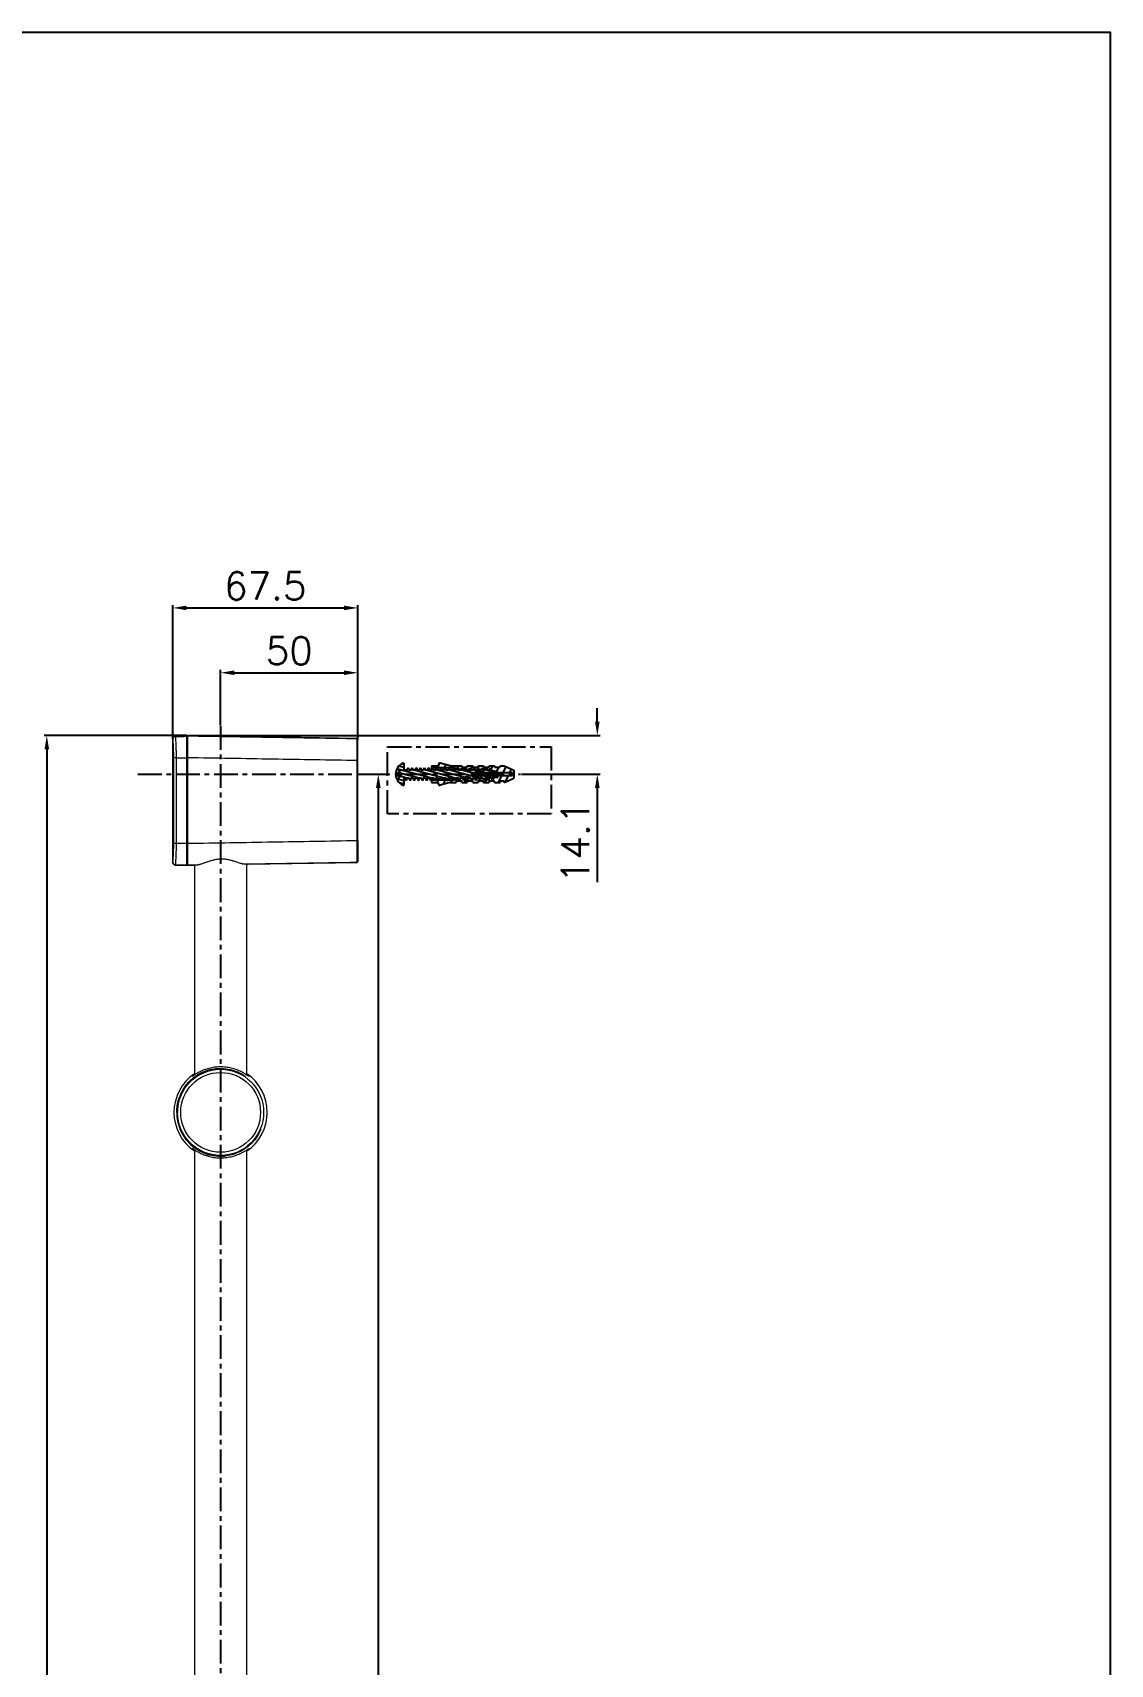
# Model space of a CAD drawing. Extents: x 40 to 880, y -239 to 949.
# Drawn here: x 487 to 880, y 355 to 949 of the extents above; entities that cross this region are included whole.
import ezdxf

# ---------------------------------------------------------------- set-up
doc = ezdxf.new("R2010")
doc.units = 0
doc.header["$LTSCALE"] = 23.1
doc.header["$MEASUREMENT"] = 0
doc.linetypes.add('CENTER', pattern=[0.6, 0.375, -0.075, 0.075, -0.075])
doc.layers.get('0').update_dxf_attribs({"linetype": 'CONTINUOUS'})
doc.layers.get('Defpoints').update_dxf_attribs({"linetype": 'CONTINUOUS'})
doc.styles.get("Standard").update_dxf_attribs({"font": 'txt.shx', "bigfont": 'whgtxt.shx'})
doc.dimstyles.get("Standard").update_dxf_attribs({"dimtxt": 2.5, "dimasz": 0.18, "dimexe": 0.18, "dimexo": 0.0625, "dimgap": 0.09, "dimtad": 0, "dimtih": 1, "dimtoh": 1, "dimdec": 4, "dimzin": 0, "dimdsep": 46, "dimtxsty": 'Standard', "dimcen": 0.09, "dimadec": 0, "dimazin": 0, "dimtp": 0.001, "dimtm": 0.001, "dimtfac": 1, "dimtdec": 4, "dimtofl": 0, "dimtmove": 0, "dimatfit": 0, "dimfxl": 0, "dimtolj": 1, "dimtzin": 0, "dimarcsym": 0})

# ---------------------------------------------------------------- blocks, each defined once
blk = doc.blocks.new('*D75')
at = {"color": 2, "lineweight": -2, "transparency": 16777216}
for p, q in [((606.09, 678.9), (614.23, 678.9)), ((613.23, 673.9), (613.23, 3.9)), ((606.09, -1.1), (614.23, -1.1))]:
    blk.add_line(p, q, dxfattribs=at)
at = {"color": 2, "transparency": 16777216}
for points in [[(612.4, 673.9), (614.06, 673.9), (613.23, 678.9)], [(612.4, 3.9), (614.06, 3.9), (613.23, -1.1)]]:
    blk.add_solid(points, dxfattribs=at)
at = {"layer": 'Defpoints', "color": 0, "transparency": 16777216}
for p in [(605.79, 678.9), (605.79, -1.1), (613.23, -1.1)]:
    blk.add_point(p, dxfattribs=at)
at = {"color": 2, "transparency": 16777216, "insert": (605.23, 330.07), "char_height": 10, "attachment_point": 5, "rotation": 90}
blk.add_mtext('\\A1;680', dxfattribs=at)
blk = doc.blocks.new('*D76')
at = {"color": 2, "lineweight": -2, "transparency": 16777216}
for p, q in [((543.49, 692.98), (491.47, 692.98)), ((492.47, 687.98), (492.47, -10.17)), ((543.49, -15.17), (491.47, -15.17))]:
    blk.add_line(p, q, dxfattribs=at)
at = {"color": 2, "transparency": 16777216}
for points in [[(491.64, 687.98), (493.31, 687.98), (492.47, 692.98)], [(491.64, -10.17), (493.31, -10.17), (492.47, -15.17)]]:
    blk.add_solid(points, dxfattribs=at)
at = {"layer": 'Defpoints', "color": 0, "transparency": 16777216}
for p in [(543.79, 692.98), (492.47, -15.17), (543.79, -15.17)]:
    blk.add_point(p, dxfattribs=at)
at = {"color": 2, "transparency": 16777216, "insert": (484.47, 338.9), "char_height": 10, "attachment_point": 5, "rotation": 90}
blk.add_mtext('\\A1;708', dxfattribs=at)
blk = doc.blocks.new('*D77')
at = {"color": 2, "lineweight": -2, "transparency": 16777216}
for p, q in [((555.79, 696.74), (555.79, 716.82)), ((560.79, 715.82), (600.79, 715.82)), ((605.79, 691.72), (605.79, 716.82))]:
    blk.add_line(p, q, dxfattribs=at)
at = {"color": 2, "transparency": 16777216}
for points in [[(560.79, 716.65), (560.79, 714.98), (555.79, 715.82)], [(600.79, 716.65), (600.79, 714.98), (605.79, 715.82)]]:
    blk.add_solid(points, dxfattribs=at)
at = {"layer": 'Defpoints', "color": 0, "transparency": 16777216}
for p in [(605.79, 715.82), (555.79, 696.44), (605.79, 691.42)]:
    blk.add_point(p, dxfattribs=at)
at = {"color": 2, "transparency": 16777216, "insert": (580.79, 723.82), "char_height": 10, "attachment_point": 5}
blk.add_mtext('\\A1;50', dxfattribs=at)
blk = doc.blocks.new('*D78')
at = {"color": 2, "lineweight": -2, "transparency": 16777216}
for p, q in [((538.34, 692.06), (538.34, 740.42)), ((543.34, 739.42), (600.79, 739.42)), ((605.79, 691.72), (605.79, 740.42))]:
    blk.add_line(p, q, dxfattribs=at)
at = {"color": 2, "transparency": 16777216}
for points in [[(543.34, 740.25), (543.34, 738.59), (538.34, 739.42)], [(600.79, 740.25), (600.79, 738.59), (605.79, 739.42)]]:
    blk.add_solid(points, dxfattribs=at)
at = {"layer": 'Defpoints', "color": 0, "transparency": 16777216}
for p in [(605.79, 739.42), (538.34, 691.76), (605.79, 691.42)]:
    blk.add_point(p, dxfattribs=at)
at = {"color": 2, "transparency": 16777216, "insert": (572.06, 747.42), "char_height": 10, "attachment_point": 5}
blk.add_mtext('\\A1;67.5', dxfattribs=at)
blk = doc.blocks.new('*D79')
at = {"color": 2, "lineweight": -2, "transparency": 16777216}
for p, q in [((693.01, 697.98), (693.01, 702.98)), ((544.09, 692.98), (694.01, 692.98)), ((665.34, 678.9), (694.01, 678.9)), ((693.01, 673.9), (693.01, 639.57))]:
    blk.add_line(p, q, dxfattribs=at)
at = {"color": 2, "transparency": 16777216}
for points in [[(692.18, 697.98), (693.85, 697.98), (693.01, 692.98)], [(692.18, 673.9), (693.85, 673.9), (693.01, 678.9)]]:
    blk.add_solid(points, dxfattribs=at)
at = {"layer": 'Defpoints', "color": 0, "transparency": 16777216}
for p in [(543.79, 692.98), (665.04, 678.9), (693.01, 678.9)]:
    blk.add_point(p, dxfattribs=at)
at = {"color": 2, "transparency": 16777216, "insert": (685.01, 654.24), "char_height": 10, "attachment_point": 5, "rotation": 90}
blk.add_mtext('\\A1;14.1', dxfattribs=at)

msp = doc.modelspace()

# ---------------------------------------------------------------- linework, layer by layer
at = {"color": 1, "linetype": 'CENTER'}
for p, q in [((555.79, 696.439), (555.79, -33.917)), ((525.665, 678.903), (665.045, 678.903))]:
    msp.add_line(p, q, dxfattribs=at)
at = {"color": 7, "linetype": 'Continuous', "lineweight": 15}
for p, q in [((538.291, 691.903), (538.291, 646.777)), ((543.085, 692.902), (539.27, 692.901)), ((543.485, 692.909), (543.085, 692.902)), ((543.085, 692.902), (543.085, 692.902)), ((543.79, 692.688), (543.79, 692.98)), ((605.496, 691.903), (543.79, 692.98)), ((543.79, 684.853), (543.79, 692.688)), ((543.79, 653.721), (543.79, 684.853)), ((605.79, 654.765), (605.79, 683.854)), ((543.79, 645.856), (543.79, 653.721)), ((539.272, 645.778), (543.485, 645.705)), ((543.79, 646.005), (543.79, 646.16)), ((543.79, 645.856), (543.79, 645.716)), ((543.79, 645.706), (545.722, 645.74)), ((546.24, 645.641), (546.24, 569.398)), ((565.34, 569.397), (565.34, 646.134)), ((565.866, 646.092), (605.496, 646.783)), ((605.79, 647.182), (605.79, 647.083)), ((546.24, 541.724), (546.24, 161.046)), ((565.34, 161.046), (565.34, 541.724))]:
    msp.add_line(p, q, dxfattribs=at)
at = {"color": 2, "linetype": 'Continuous', "lineweight": 15}
for p, q in [((543.485, 692.683), (543.485, 692.909)), ((605.496, 691.715), (605.496, 691.903)), ((543.485, 653.726), (543.485, 684.848)), ((605.496, 654.76), (605.496, 683.859)), ((543.485, 645.705), (543.485, 645.861)), ((605.496, 646.783), (605.496, 646.883))]:
    msp.add_line(p, q, dxfattribs=at)
at = {"color": 7, "linetype": 'Continuous'}
for p, q in [((619.609, 679.403), (621.504, 679.403)), ((619.609, 678.403), (621.504, 678.403)), ((620.813, 680.1), (620.059, 680.853)), ((620.059, 676.953), (620.813, 677.707)), ((621.504, 678.903), (620.813, 680.1)), ((620.813, 678.403), (620.813, 679.403)), ((620.813, 677.707), (621.504, 678.903)), ((621.215, 679.403), (621.215, 678.403)), ((621.504, 679.403), (621.504, 678.403)), ((622.109, 682.903), (622.609, 682.903)), ((623.702, 680.403), (622.609, 680.403)), ((624.452, 677.403), (622.609, 677.403)), ((623.359, 676.604), (622.952, 677.403)), ((623.599, 677.403), (623.359, 676.604)), ((623.702, 680.403), (624.109, 681.202)), ((624.061, 681.156), (624.109, 681.202)), ((624.109, 681.202), (624.349, 680.403)), ((625.202, 680.403), (624.349, 680.403)), ((624.859, 676.604), (624.452, 677.403)), ((625.099, 677.403), (624.859, 676.604)), ((625.952, 677.403), (625.099, 677.403)), ((625.202, 680.403), (625.609, 681.202)), ((625.561, 681.156), (625.609, 681.202)), ((625.609, 681.202), (625.849, 680.403)), ((626.702, 680.403), (625.849, 680.403)), ((626.359, 676.604), (625.952, 677.403)), ((626.599, 677.403), (626.359, 676.604)), ((627.452, 677.403), (626.599, 677.403)), ((626.702, 680.403), (627.109, 681.202)), ((627.061, 681.156), (627.109, 681.202)), ((627.109, 681.202), (627.349, 680.403)), ((628.202, 680.403), (627.349, 680.403)), ((627.859, 676.604), (627.452, 677.403)), ((628.099, 677.403), (627.859, 676.604)), ((628.952, 677.403), (628.099, 677.403)), ((628.202, 680.403), (628.609, 681.202)), ((628.561, 681.156), (628.609, 681.202)), ((628.609, 681.202), (628.849, 680.403)), ((629.702, 680.403), (628.849, 680.403)), ((629.359, 676.604), (628.952, 677.403)), ((629.599, 677.403), (629.359, 676.604)), ((630.452, 677.403), (629.599, 677.403)), ((629.702, 680.403), (630.109, 681.202)), ((630.061, 681.156), (630.109, 681.202)), ((630.109, 681.202), (630.349, 680.403)), ((631.202, 680.403), (630.349, 680.403)), ((630.859, 676.604), (630.452, 677.403)), ((631.099, 677.403), (630.859, 676.604)), ((631.952, 677.403), (631.099, 677.403)), ((631.202, 680.403), (631.609, 681.202)), ((631.561, 681.156), (631.609, 681.202)), ((631.609, 681.202), (631.849, 680.403)), ((632.702, 680.403), (631.849, 680.403)), ((632.359, 676.604), (631.952, 677.403)), ((632.599, 677.403), (632.359, 676.604)), ((633.452, 677.403), (632.599, 677.403)), ((632.609, 681.903), (632.609, 680.403)), ((632.609, 681.903), (635.109, 681.903)), ((640.609, 681.153), (632.609, 681.153)), ((632.609, 677.258), (632.609, 675.903)), ((632.702, 680.403), (633.109, 681.202)), ((633.109, 681.202), (633.349, 680.403)), ((634.202, 680.403), (633.349, 680.403)), ((633.859, 676.604), (633.452, 677.403)), ((634.099, 677.403), (633.859, 676.604)), ((634.952, 677.403), (634.099, 677.403)), ((634.202, 680.403), (634.609, 681.202)), ((634.609, 681.202), (634.849, 680.403)), ((635.702, 680.403), (634.849, 680.403)), ((635.359, 676.604), (634.952, 677.403)), ((635.109, 682.403), (635.109, 681.903)), ((635.599, 677.403), (635.359, 676.604)), ((636.452, 677.403), (635.599, 677.403)), ((635.702, 680.403), (636.109, 681.202)), ((639.407, 681.903), (635.739, 682.886)), ((636.109, 681.202), (636.349, 680.403)), ((637.202, 680.403), (636.349, 680.403)), ((636.859, 676.604), (636.452, 677.403)), ((637.099, 677.403), (636.859, 676.604)), ((637.952, 677.403), (637.099, 677.403)), ((637.202, 680.403), (637.609, 681.202)), ((637.609, 681.202), (637.849, 680.403)), ((638.702, 680.403), (637.849, 680.403)), ((638.359, 676.604), (637.952, 677.403)), ((638.599, 677.403), (638.359, 676.604)), ((639.452, 677.403), (638.599, 677.403)), ((638.702, 680.403), (639.109, 681.202)), ((639.109, 681.202), (639.349, 680.403)), ((640.202, 680.403), (639.349, 680.403)), ((639.407, 681.903), (643.609, 681.903)), ((639.859, 676.604), (639.452, 677.403)), ((640.099, 677.403), (639.859, 676.604)), ((640.952, 677.403), (640.099, 677.403)), ((640.202, 680.403), (640.609, 681.202)), ((640.609, 681.202), (640.849, 680.403)), ((647.22, 679.403), (640.609, 681.153)), ((647.22, 678.403), (640.609, 676.653)), ((640.609, 677.403), (640.609, 676.653)), ((641.702, 680.403), (640.849, 680.403)), ((641.359, 676.604), (640.952, 677.403)), ((641.599, 677.403), (641.359, 676.604)), ((642.452, 677.403), (641.599, 677.403)), ((641.702, 680.403), (642.109, 681.202)), ((642.109, 681.202), (642.349, 680.403)), ((643.202, 680.403), (642.349, 680.403)), ((642.859, 676.604), (642.452, 677.403)), ((643.099, 677.403), (642.859, 676.604)), ((643.952, 677.403), (643.099, 677.403)), ((643.202, 680.403), (643.609, 681.202)), ((643.609, 681.903), (643.609, 681.403)), ((643.609, 681.403), (645.609, 681.403)), ((643.609, 681.202), (643.849, 680.403)), ((644.702, 680.403), (643.849, 680.403)), ((644.359, 676.604), (643.952, 677.403)), ((644.599, 677.403), (644.359, 676.604)), ((645.452, 677.403), (644.599, 677.403)), ((644.702, 680.403), (645.109, 681.202)), ((645.109, 681.202), (645.349, 680.403)), ((646.202, 680.403), (645.349, 680.403)), ((645.859, 676.604), (645.452, 677.403)), ((645.609, 681.403), (645.609, 681.903)), ((645.609, 681.903), (647.609, 681.903)), ((646.099, 677.403), (645.859, 676.604)), ((646.952, 677.403), (646.099, 677.403)), ((646.202, 680.403), (646.609, 681.202)), ((646.609, 681.202), (646.849, 680.403)), ((647.702, 680.403), (646.849, 680.403)), ((647.359, 676.604), (646.952, 677.403)), ((662.109, 679.403), (647.22, 679.403)), ((647.22, 678.403), (662.109, 678.403)), ((647.599, 677.403), (647.359, 676.604)), ((648.452, 677.403), (647.599, 677.403)), ((647.609, 681.903), (647.609, 681.403)), ((647.609, 681.403), (649.609, 681.403)), ((647.702, 680.403), (648.109, 681.202)), ((648.109, 681.202), (648.349, 680.403)), ((649.202, 680.403), (648.349, 680.403)), ((648.859, 676.604), (648.452, 677.403)), ((649.099, 677.403), (648.859, 676.604)), ((649.952, 677.403), (649.099, 677.403)), ((649.202, 680.403), (649.609, 681.202)), ((649.609, 681.403), (649.609, 681.903)), ((649.609, 681.903), (651.609, 681.903)), ((649.609, 681.202), (649.849, 680.403)), ((650.702, 680.403), (649.849, 680.403)), ((650.359, 676.604), (649.952, 677.403)), ((650.599, 677.403), (650.359, 676.604)), ((651.452, 677.403), (650.599, 677.403)), ((650.702, 680.403), (651.109, 681.202)), ((651.109, 681.202), (651.349, 680.403)), ((652.202, 680.403), (651.349, 680.403)), ((651.859, 676.604), (651.452, 677.403)), ((651.609, 681.903), (651.609, 681.403)), ((651.609, 681.403), (653.609, 681.403)), ((652.099, 677.403), (651.859, 676.604)), ((652.609, 677.403), (652.099, 677.403)), ((652.202, 680.403), (652.609, 681.202)), ((652.609, 681.202), (652.849, 680.403)), ((652.849, 680.403), (652.609, 680.403)), ((652.952, 677.403), (653.599, 677.403)), ((653.359, 676.604), (652.952, 677.403)), ((653.599, 677.403), (653.359, 676.604)), ((653.609, 681.403), (653.609, 681.903)), ((653.609, 681.903), (655.609, 681.903)), ((653.697, 680.356), (653.702, 680.356)), ((653.702, 680.356), (654.109, 681.155)), ((654.349, 680.356), (653.702, 680.356)), ((654.109, 681.155), (654.349, 680.356)), ((654.859, 676.798), (654.455, 677.593)), ((654.478, 677.597), (655.099, 677.597)), ((655.099, 677.597), (654.859, 676.798)), ((655.849, 679.955), (655.428, 679.955)), ((655.609, 681.903), (655.609, 681.403)), ((655.609, 681.403), (657.609, 681.403)), ((656.359, 677.429), (656.031, 678.072)), ((656.599, 678.228), (656.359, 677.429)), ((656.391, 678.228), (656.599, 678.228)), ((656.855, 679.35), (656.883, 679.403)), ((657.243, 679.403), (657.342, 679.073)), ((657.609, 681.403), (657.609, 681.903)), ((657.609, 681.903), (659.109, 681.903)), ((659.109, 681.903), (662.609, 680.403)), ((659.109, 675.903), (662.609, 677.403)), ((662.109, 678.403), (662.109, 679.403)), ((662.609, 680.403), (662.609, 677.403)), ((622.109, 674.903), (622.609, 674.903)), ((640.609, 676.653), (632.609, 676.653)), ((632.609, 675.903), (635.109, 675.903)), ((635.109, 675.403), (635.109, 675.903)), ((639.407, 675.903), (635.739, 674.92)), ((639.407, 675.903), (641.609, 675.903)), ((641.609, 676.403), (641.609, 675.903)), ((643.609, 676.403), (641.609, 676.403)), ((643.609, 675.903), (643.609, 676.403)), ((643.609, 675.903), (645.609, 675.903)), ((645.609, 676.403), (645.609, 675.903)), ((647.609, 676.403), (645.609, 676.403)), ((647.609, 675.903), (647.609, 676.403)), ((647.609, 675.903), (649.609, 675.903)), ((649.609, 676.403), (649.609, 675.903)), ((651.609, 676.403), (649.609, 676.403)), ((651.609, 675.903), (651.609, 676.403)), ((651.609, 675.903), (653.609, 675.903)), ((653.609, 676.403), (653.609, 675.903)), ((655.609, 676.403), (653.609, 676.403)), ((655.609, 675.903), (655.609, 676.403)), ((655.609, 675.903), (657.609, 675.903)), ((657.609, 676.403), (657.609, 675.903)), ((659.109, 676.403), (657.609, 676.403)), ((659.109, 675.903), (659.109, 676.403))]:
    msp.add_line(p, q, dxfattribs=at)
at = {"color": 2, "linetype": 'Continuous'}
for p, q in [((632.598, 677.399), (620.189, 680.724)), ((622.609, 681.267), (620.67, 681.787)), ((623.683, 677.403), (621.046, 678.11)), ((628.132, 677.403), (621.504, 679.179)), ((622.609, 682.459), (621.73, 682.695)), ((624.219, 680.836), (623.958, 680.906)), ((624.994, 677.052), (624.574, 677.165)), ((637.094, 677.386), (625.278, 680.552)), ((628.724, 680.821), (628.428, 680.9)), ((641.59, 677.373), (629.772, 680.54)), ((633.228, 680.806), (632.946, 680.881)), ((646.086, 677.36), (634.266, 680.528)), ((635.046, 681.903), (634.697, 681.153)), ((635.506, 682.89), (635.109, 682.038)), ((637.725, 682.354), (637.166, 681.153)), ((637.733, 680.791), (637.44, 680.869)), ((650.583, 677.348), (638.76, 680.516)), ((639.984, 681.903), (639.635, 681.153)), ((642.237, 680.776), (641.934, 680.857)), ((642.454, 681.903), (641.94, 680.801)), ((642.737, 677.216), (642.358, 676.403)), ((654.241, 677.56), (643.253, 680.504)), ((644.69, 681.403), (644.137, 680.219)), ((645.554, 677.962), (644.594, 675.903)), ((645.11, 681.198), (645.108, 681.199)), ((647.392, 681.903), (646.335, 679.637)), ((646.742, 680.761), (646.427, 680.845)), ((648.229, 678.403), (647.296, 676.403)), ((656.569, 678.128), (647.747, 680.492)), ((649.861, 681.903), (648.695, 679.403)), ((649.615, 681.183), (649.601, 681.187)), ((650.698, 678.403), (649.765, 676.403)), ((651.246, 680.746), (650.921, 680.833)), ((652.097, 681.403), (651.164, 679.403)), ((653.167, 678.403), (652.001, 675.903)), ((657.329, 679.116), (652.241, 680.48)), ((654.799, 681.903), (653.633, 679.403)), ((655.025, 677.35), (654.508, 677.488)), ((655.636, 678.403), (654.704, 676.403)), ((657.035, 681.403), (656.102, 679.403)), ((658.105, 678.403), (656.939, 675.903)), ((659.633, 681.679), (658.572, 679.403)), ((660.574, 678.403), (659.483, 676.063)), ((661.691, 680.797), (661.041, 679.403)), ((662.609, 677.472), (662.569, 677.386)), ((622.609, 676.499), (620.24, 677.134)), ((622.609, 675.307), (620.906, 675.763)), ((626.382, 676.68), (626.311, 676.699)), ((629.49, 677.039), (629.082, 677.149)), ((630.878, 676.667), (630.819, 676.683)), ((633.986, 677.027), (633.59, 677.133)), ((635.067, 676.653), (634.718, 675.903)), ((635.374, 676.655), (635.327, 676.667)), ((637.536, 676.653), (636.87, 675.223)), ((638.482, 677.014), (638.098, 677.117)), ((640.005, 676.653), (639.656, 675.903)), ((639.871, 676.642), (639.835, 676.651)), ((642.979, 677.001), (642.606, 677.101)), ((644.367, 676.629), (644.343, 676.636)), ((647.475, 676.989), (647.114, 677.085)), ((648.863, 676.617), (648.851, 676.62)), ((649.609, 676.068), (649.532, 675.903)), ((651.971, 676.976), (651.622, 677.069))]:
    msp.add_line(p, q, dxfattribs=at)
for p, q in [((622.609, 680.403), (622.609, 682.903)), ((622.609, 674.903), (622.609, 677.403))]:
    msp.add_line(p, q)
msp.add_lwpolyline([(39.917, -239.163), (879.917, -239.163), (879.917, 948.837), (39.917, 948.837)], close=True)
at = {"color": 1, "linetype": 'CENTER'}
msp.add_lwpolyline([(616.604, 688.892), (676.162, 688.892), (676.162, 664.406), (616.604, 664.406)], close=True, dxfattribs=at)
at = {"color": 2, "linetype": 'Continuous', "lineweight": 15, "flags": 128}
for points in [[(557.519, 540.121), (560.51, 540.763), (563.484, 542.05), (565.925, 543.726), (567.915, 545.699), (569.464, 547.862), (570.231, 549.277), (570.448, 549.695), (570.31, 549.294), (569.631, 547.873), (568.323, 545.881), (567.202, 544.588), (565.827, 543.324), (563.279, 541.636), (560.385, 540.452), (557.303, 539.865)], [(556.865, 539.831), (557.051, 539.844), (557.303, 539.865)], [(557.519, 540.121), (557.351, 540.102), (557.114, 540.08)]]:
    msp.add_lwpolyline(points, dxfattribs=at)
at = {"color": 2, "linetype": 'Continuous', "lineweight": 15}
msp.add_circle((555.79, 555.781), 15.677, dxfattribs=at)
at = {"color": 7, "linetype": 'Continuous', "lineweight": 15}
msp.add_circle((555.79, 555.781), 14.527, dxfattribs=at)
for centre, radius, start, end in [((539.291, 691.902), 1, 91.011894, 180.504192), ((543.49, 692.609), 0.3, 0, 90.940061), ((543.49, 692.609), 0.3, 0.03223, 91.030615), ((605.49, 691.603), 0.3, 0, 89), ((539.291, 646.778), 1, 179.518616, 268.995126), ((543.49, 646.005), 0.3, 269, 0), ((605.49, 647.083), 0.3, 271, 0), ((555.79, 555.781), 16.994, 124.192607, 235.807393), ((555.79, 555.781), 16.994, 124.1927, 235.8073), ((555.79, 555.781), 16.994, 0, 55.807393), ((555.79, 555.781), 16.994, 0, 55.8073), ((555.79, 555.781), 16.994, 304.192607, 0), ((555.79, 555.781), 16.994, 304.1927, 0)]:
    msp.add_arc(centre, radius, start, end, dxfattribs=at)
at = {"color": 2, "linetype": 'Continuous', "lineweight": 15}
for centre, radius, start, end in [((539.388, 691.618), 1.001, 91.091812, 179.667985), ((543.491, 692.384), 0.299, 0.143471, 91.135941), ((605.491, 691.415), 0.3, 0.089484, 89.093982), ((539.496, 666.415), 18.373, 89.379496, 92.436611), ((543.548, 677.584), 7.264, 88.17775, 90.495981), ((605.568, 678.851), 5.008, 87.460245, 90.83314), ((539.497, 672.722), 18.934, 267.635545, 270.602126), ((543.548, 661.21), 7.485, 269.518609, 271.767944), ((605.568, 659.948), 5.188, 269.195721, 272.451891), ((539.379, 646.929), 1.001, 180.143305, 268.914731), ((543.491, 646.16), 0.3, 268.956724, 359.954071), ((605.49, 647.183), 0.3, 270.970629, 359.971806)]:
    msp.add_arc(centre, radius, start, end, dxfattribs=at)
msp.add_arc((624.059, 678.903), 4.45, 115.989234, 244.010766)
at = {"color": 7, "linetype": 'Continuous'}
for centre, radius, start, end in [((635.609, 682.403), 0.5, 75, 180), ((652.609, 671.32), 9.083, 73.207883, 90), ((652.609, 686.486), 9.083, 270, 281.722481), ((652.609, 686.486), 9.083, 281.872354, 292.132304), ((652.609, 671.32), 9.083, 62.130344, 71.919488), ((652.609, 686.486), 9.083, 294.602551, 303.398488), ((652.609, 671.32), 9.083, 56.601512, 58.597069), ((635.609, 675.403), 0.5, 180, 285)]:
    msp.add_arc(centre, radius, start, end, dxfattribs=at)
at = {"color": 2, "linetype": 'Continuous', "lineweight": 15}
for points, knots in [([(538.387, 691.624), (538.379, 691.646), (538.364, 691.691), (538.345, 691.747), (538.328, 691.795), (538.315, 691.834), (538.304, 691.864), (538.297, 691.886), (538.292, 691.899), (538.291, 691.901), (538.291, 691.902)], [0, 0, 0, 0, 0.1253477, 0.2505599, 0.3756547, 0.5006501, 0.6255641, 0.750415, 0.8752209, 1, 1, 1, 1]), ([(538.715, 684.772), (538.715, 684.857), (538.715, 685.027), (538.714, 685.281), (538.712, 685.535), (538.709, 685.787), (538.704, 686.164), (538.696, 686.66), (538.681, 687.263), (538.664, 687.843), (538.636, 688.583), (538.596, 689.429), (538.55, 690.144), (538.514, 690.622), (538.486, 690.932), (538.459, 691.19), (538.436, 691.371), (538.417, 691.493), (538.401, 691.575), (538.392, 691.607), (538.387, 691.624)], [0, 0, 0, 0, 0.0249625, 0.0498703, 0.0747572, 0.0996567, 0.1246027, 0.1869981, 0.2494503, 0.3116616, 0.3739383, 0.4990105, 0.6234958, 0.686223, 0.7490135, 0.8114004, 0.8738215, 0.9158963, 0.9579041, 1, 1, 1, 1]), ([(539.695, 684.787), (539.694, 685.278), (539.69, 685.76), (539.68, 686.471), (539.676, 686.706), (539.667, 687.172), (539.662, 687.404), (539.646, 688.084), (539.632, 688.515), (539.611, 689.129), (539.603, 689.328), (539.587, 689.715), (539.578, 689.903), (539.553, 690.439), (539.535, 690.763), (539.499, 691.344), (539.481, 691.603), (539.446, 692.035), (539.429, 692.21), (539.397, 692.478), (539.382, 692.571), (539.369, 692.619)], [0, 0, 0, 0, 0.125, 0.125, 0.1875, 0.1875, 0.25, 0.25, 0.375, 0.375, 0.4375, 0.4375, 0.5, 0.5, 0.625, 0.625, 0.75, 0.75, 0.875, 0.875, 1, 1, 1, 1]), ([(543.485, 684.848), (543.485, 684.945), (543.485, 685.138), (543.485, 685.428), (543.484, 685.718), (543.484, 686.005), (543.484, 686.29), (543.484, 686.573), (543.484, 686.852), (543.483, 687.127), (543.483, 687.398), (543.483, 687.663), (543.483, 687.923), (543.483, 688.177), (543.483, 688.425), (543.483, 688.665), (543.483, 688.899), (543.483, 689.125), (543.483, 689.344), (543.483, 689.555), (543.483, 689.758), (543.483, 689.952), (543.483, 690.198), (543.483, 690.49), (543.483, 690.822), (543.483, 691.138), (543.483, 691.435), (543.483, 691.708), (543.483, 691.955), (543.484, 692.171), (543.484, 692.355), (543.484, 692.503), (543.485, 692.617), (543.485, 692.661), (543.485, 692.683)], [0, 0, 0, 0, 0.0249434, 0.0499082, 0.0748722, 0.0998132, 0.1247089, 0.149537, 0.1742754, 0.1989025, 0.2233968, 0.2477372, 0.2719035, 0.2958758, 0.3196351, 0.3431631, 0.3664423, 0.3894561, 0.412189, 0.434626, 0.4567536, 0.4785591, 0.5000306, 0.5413069, 0.5837605, 0.6273002, 0.6718221, 0.7172097, 0.7633354, 0.8100618, 0.8572437, 0.9047302, 0.9523672, 1, 1, 1, 1]), ([(605.496, 683.859), (605.496, 683.957), (605.496, 684.153), (605.496, 684.447), (605.496, 684.74), (605.496, 685.032), (605.497, 685.321), (605.497, 685.608), (605.497, 685.891), (605.497, 686.169), (605.497, 686.443), (605.497, 686.712), (605.498, 686.975), (605.498, 687.232), (605.498, 687.482), (605.498, 687.726), (605.498, 687.962), (605.498, 688.19), (605.498, 688.41), (605.497, 688.623), (605.497, 688.827), (605.497, 689.023), (605.497, 689.269), (605.497, 689.562), (605.498, 689.894), (605.498, 690.21), (605.498, 690.506), (605.498, 690.777), (605.497, 691.021), (605.497, 691.233), (605.497, 691.411), (605.496, 691.553), (605.496, 691.659), (605.496, 691.696), (605.496, 691.715)], [0, 0, 0, 0, 0.0249435, 0.0499126, 0.0748844, 0.0998362, 0.1247448, 0.1495873, 0.174341, 0.1989834, 0.2234923, 0.2478461, 0.2720238, 0.2960049, 0.3197698, 0.3432995, 0.366576, 0.3895823, 0.4123022, 0.4347207, 0.4568235, 0.4785977, 0.5000312, 0.5412415, 0.5836525, 0.6271708, 0.6716892, 0.7170879, 0.763235, 0.8099888, 0.8571994, 0.9047108, 0.9523642, 1, 1, 1, 1]), ([(538.716, 653.804), (538.717, 654.836), (538.719, 656.901), (538.721, 659.998), (538.723, 663.094), (538.724, 666.191), (538.724, 669.288), (538.724, 672.385), (538.723, 675.481), (538.721, 678.578), (538.719, 681.675), (538.716, 683.739), (538.715, 684.772)], [0, 0, 0, 0, 0.1000056, 0.2000073, 0.3000063, 0.4000034, 0.4999995, 0.5999957, 0.6999929, 0.7999921, 0.8999941, 1, 1, 1, 1]), ([(605.496, 683.859), (595.26, 684.025), (574.692, 684.358), (554.123, 684.687), (543.79, 684.853)], [0, 0, 0, 0, 0.4976288, 1, 1, 1, 1]), ([(538.378, 646.927), (538.38, 646.932), (538.386, 646.944), (538.395, 646.973), (538.404, 647.012), (538.414, 647.06), (538.428, 647.147), (538.449, 647.297), (538.477, 647.542), (538.505, 647.842), (538.543, 648.313), (538.59, 649.028), (538.632, 649.888), (538.661, 650.642), (538.68, 651.237), (538.695, 651.854), (538.705, 652.42), (538.711, 652.925), (538.715, 653.363), (538.716, 653.657), (538.716, 653.804)], [0, 0, 0, 0, 0.025091, 0.0501282, 0.0751465, 0.1001804, 0.1252646, 0.1879929, 0.2507082, 0.3131219, 0.3755095, 0.500728, 0.6250374, 0.6876421, 0.7501398, 0.8122959, 0.874451, 0.9163011, 0.9580942, 1, 1, 1, 1]), ([(539.36, 645.928), (539.372, 645.956), (539.387, 646.03), (539.41, 646.209), (539.419, 646.28), (539.436, 646.444), (539.445, 646.538), (539.471, 646.852), (539.49, 647.1), (539.518, 647.532), (539.527, 647.685), (539.545, 648.013), (539.555, 648.186), (539.581, 648.726), (539.598, 649.115), (539.629, 649.951), (539.643, 650.4), (539.667, 651.321), (539.676, 651.797), (539.69, 652.78), (539.694, 653.286), (539.696, 653.789)], [0, 0, 0, 0, 0.125, 0.125, 0.1875, 0.1875, 0.25, 0.25, 0.375, 0.375, 0.4375, 0.4375, 0.5, 0.5, 0.625, 0.625, 0.75, 0.75, 0.875, 0.875, 1, 1, 1, 1]), ([(543.485, 645.861), (543.485, 645.867), (543.485, 645.88), (543.485, 645.911), (543.484, 645.953), (543.484, 646.004), (543.484, 646.066), (543.484, 646.137), (543.484, 646.218), (543.483, 646.308), (543.483, 646.407), (543.483, 646.515), (543.483, 646.63), (543.483, 646.754), (543.483, 646.884), (543.483, 647.022), (543.483, 647.165), (543.483, 647.315), (543.483, 647.469), (543.483, 647.629), (543.483, 647.793), (543.483, 647.96), (543.483, 648.13), (543.483, 648.353), (543.483, 648.639), (543.483, 648.999), (543.483, 649.385), (543.483, 649.796), (543.483, 650.231), (543.483, 650.688), (543.483, 651.164), (543.483, 651.656), (543.484, 652.162), (543.484, 652.678), (543.485, 653.2), (543.485, 653.551), (543.485, 653.726)], [0, 0, 0, 0, 0.0238709, 0.0477656, 0.0716635, 0.0955434, 0.1193844, 0.1431655, 0.1668658, 0.1904646, 0.2139416, 0.2372769, 0.260451, 0.2834451, 0.3062408, 0.3288207, 0.351168, 0.3732666, 0.3951015, 0.4166582, 0.4379236, 0.458885, 0.4795311, 0.4998511, 0.5373766, 0.5759686, 0.6155545, 0.6560515, 0.6973666, 0.7393973, 0.782033, 0.8251558, 0.868642, 0.9123644, 0.9561936, 1, 1, 1, 1]), ([(543.79, 653.728), (554.103, 653.899), (574.672, 654.242), (595.24, 654.588), (605.496, 654.76)], [0, 0, 0, 0, 0.5013992, 1, 1, 1, 1]), ([(605.496, 646.883), (605.496, 646.888), (605.496, 646.899), (605.496, 646.928), (605.496, 646.967), (605.496, 647.016), (605.497, 647.075), (605.497, 647.144), (605.497, 647.223), (605.497, 647.312), (605.497, 647.409), (605.498, 647.516), (605.498, 647.63), (605.498, 647.753), (605.498, 647.883), (605.498, 648.019), (605.498, 648.163), (605.498, 648.312), (605.498, 648.466), (605.498, 648.626), (605.498, 648.79), (605.498, 648.957), (605.498, 649.128), (605.497, 649.351), (605.498, 649.638), (605.498, 649.999), (605.498, 650.387), (605.498, 650.8), (605.498, 651.238), (605.498, 651.698), (605.497, 652.177), (605.497, 652.674), (605.497, 653.184), (605.496, 653.704), (605.496, 654.231), (605.496, 654.584), (605.496, 654.76)], [0, 0, 0, 0, 0.0238704, 0.0477671, 0.071669, 0.0955547, 0.1194028, 0.1431919, 0.1669008, 0.1905084, 0.213994, 0.2373372, 0.2605182, 0.2835178, 0.3063174, 0.3288991, 0.3512458, 0.3733412, 0.3951699, 0.4167173, 0.4379699, 0.458915, 0.479541, 0.499837, 0.5373236, 0.5758895, 0.615461, 0.655954, 0.6972737, 0.7393157, 0.7819674, 0.8251083, 0.8686127, 0.9123506, 0.9561903, 1, 1, 1, 1]), ([(538.291, 646.778), (538.292, 646.779), (538.292, 646.781), (538.3, 646.794), (538.312, 646.814), (538.329, 646.843), (538.35, 646.88), (538.368, 646.911), (538.378, 646.927)], [0, 0, 0, 0, 0.1665381, 0.3331095, 0.4997278, 0.6664066, 0.8331595, 1, 1, 1, 1]), ([(541.872, 563.669), (542.175, 564.178), (542.771, 565.177), (543.971, 566.658), (545.389, 568.042), (547.061, 569.293), (548.916, 570.329), (550.897, 571.105), (552.93, 571.604), (555.571, 571.896), (558.652, 571.65), (561.21, 570.859), (562.875, 570.085), (563.897, 569.501), (564.637, 569), (564.981, 568.725), (564.845, 568.797), (564.509, 569.004), (564.048, 569.285), (563.544, 569.556), (563.21, 569.735)], [0, 0, 0, 0, 0.0540548, 0.1062215, 0.1609691, 0.2137935, 0.2678094, 0.3217852, 0.3746832, 0.4294761, 0.5350419, 0.6405558, 0.6925693, 0.7440839, 0.7954562, 0.8463458, 0.8969657, 0.9218696, 0.9482615, 1, 1, 1, 1]), ([(539.793, 555.781), (539.889, 557.203), (540.076, 559.967), (541.285, 562.459), (541.872, 563.669)], [0, 0, 0, 0, 0.5143206, 1, 1, 1, 1]), ([(542.158, 563.655), (541.562, 562.449), (540.335, 559.967), (540.144, 557.202), (540.046, 555.781)], [0, 0, 0, 0, 0.4857044, 1, 1, 1, 1]), ([(541.872, 563.669), (541.901, 563.708), (541.958, 563.787), (542.059, 563.831), (542.109, 563.853)], [0, 0, 0, 0, 0.5015136, 1, 1, 1, 1]), ([(542.08, 563.553), (542.059, 563.565), (541.999, 563.598), (541.906, 563.651), (541.886, 563.662), (541.872, 563.669)], [0, 0, 0, 0, 0.1643575, 0.4565466, 1, 1, 1, 1]), ([(539.793, 555.781), (539.854, 554.726), (539.979, 552.564), (540.99, 549.44), (542.599, 546.532), (544.736, 544.075), (547.362, 542.057), (550.173, 540.711), (553.409, 539.83), (555.598, 539.83), (556.865, 539.831)], [0, 0, 0, 0, 0.1207733, 0.2475832, 0.3724849, 0.5000137, 0.618231, 0.7500337, 0.8553071, 1, 1, 1, 1]), ([(557.114, 540.08), (555.852, 540.061), (553.673, 540.027), (550.441, 540.864), (547.629, 542.175), (544.996, 544.164), (542.859, 546.591), (541.246, 549.474), (540.232, 552.573), (540.107, 554.729), (540.046, 555.781)], [0, 0, 0, 0, 0.1447903, 0.2501149, 0.3819718, 0.5001768, 0.6282283, 0.7518627, 0.878958, 1, 1, 1, 1])]:
    msp.add_open_spline(points, degree=3, knots=knots, dxfattribs=at)
for points, degree in [([(539.369, 692.619), (539.305, 692.808), (539.274, 692.902), (539.274, 692.902)], 3), ([(539.369, 692.619), (540.741, 692.64), (542.113, 692.661), (543.485, 692.683)], 3), ([(605.496, 691.715), (584.927, 692.043), (564.359, 692.367), (543.79, 692.688)], 3), ([(539.695, 684.787), (540.959, 684.807), (542.222, 684.828), (543.485, 684.848)], 3), ([(539.704, 669.055), (539.704, 674.299), (539.701, 679.543), (539.695, 684.787)], 3), ([(539.696, 653.789), (539.701, 658.878), (539.704, 663.966), (539.704, 669.055)], 3), ([(539.696, 653.789), (540.959, 653.768), (542.222, 653.747), (543.485, 653.726)], 3), ([(539.36, 645.928), (540.735, 645.906), (542.11, 645.883), (543.485, 645.861)], 3), ([(539.36, 645.928), (539.36, 645.928)], 1), ([(543.79, 645.862), (544.979, 645.882), (546.168, 645.901), (547.356, 645.921)], 3), ([(564.43, 646.202), (578.119, 646.428), (591.807, 646.655), (605.496, 646.883)], 3), ([(542.248, 563.791), (542.158, 563.655)], 1), ([(557.114, 540.08), (556.973, 540.082)], 1), ([(557.108, 540.194), (557.303, 539.865)], 1)]:
    msp.add_open_spline(points, degree=degree, dxfattribs=at)
at = {"color": 7, "linetype": 'Continuous', "lineweight": 15}
for points in [[(543.485, 692.909), (543.352, 692.907), (543.218, 692.904), (543.085, 692.902)], [(543.79, 652.288), (543.79, 652.761), (543.79, 653.247), (543.79, 653.73)]]:
    msp.add_open_spline(points, degree=3, dxfattribs=at)
for points, knots in [([(605.79, 691.603), (605.79, 691.602), (605.79, 691.6), (605.79, 691.584), (605.79, 691.558), (605.79, 691.522), (605.79, 691.475), (605.79, 691.436), (605.79, 691.416)], [0, 0, 0, 0, 0.166667, 0.3332945, 0.499912, 0.6665491, 0.8332353, 1, 1, 1, 1]), ([(605.79, 683.854), (605.79, 684.332), (605.79, 684.802), (605.79, 685.494), (605.79, 685.723), (605.79, 686.177), (605.79, 686.403), (605.79, 687.064), (605.79, 687.483), (605.79, 688.08), (605.79, 688.273), (605.79, 688.649), (605.79, 688.831), (605.79, 689.35), (605.79, 689.662), (605.79, 690.222), (605.79, 690.471), (605.79, 690.881), (605.79, 691.046), (605.79, 691.295), (605.79, 691.378), (605.79, 691.416)], [0, 0, 0, 0, 0.125, 0.125, 0.1875, 0.1875, 0.25, 0.25, 0.375, 0.375, 0.4375, 0.4375, 0.5, 0.5, 0.625, 0.625, 0.75, 0.75, 0.875, 0.875, 1, 1, 1, 1]), ([(543.691, 669.345), (543.692, 669.35), (543.692, 669.362), (543.692, 669.398), (543.692, 669.421), (543.692, 669.442)], [0, 0, 0, 0, 0.5, 0.5, 1, 1, 1, 1]), ([(543.692, 668.668), (543.692, 668.689), (543.692, 668.711), (543.692, 668.748), (543.692, 668.76), (543.691, 668.765)], [0, 0, 0, 0, 0.5, 0.5, 1, 1, 1, 1]), ([(605.79, 654.765), (605.79, 654.683), (605.79, 654.52), (605.79, 654.277), (605.79, 654.034), (605.79, 653.792), (605.79, 653.551), (605.79, 653.154), (605.79, 652.606), (605.79, 651.921), (605.79, 651.262), (605.79, 650.428), (605.79, 649.668), (605.79, 649.005), (605.79, 648.559), (605.79, 648.17), (605.79, 647.842), (605.79, 647.574), (605.79, 647.395), (605.79, 647.282), (605.79, 647.213), (605.79, 647.193), (605.79, 647.182)], [0, 0, 0, 0, 0.021021, 0.041997, 0.062949, 0.0838982, 0.1048656, 0.1258724, 0.1881694, 0.250512, 0.3131154, 0.3757647, 0.5001321, 0.5628014, 0.6254071, 0.6876706, 0.7499822, 0.8125299, 0.8751256, 0.9167459, 0.9583157, 1, 1, 1, 1]), ([(547.356, 645.921), (547.407, 645.927), (547.508, 645.939), (547.669, 645.966), (547.836, 645.999), (548.012, 646.039), (548.194, 646.085), (548.385, 646.138), (548.583, 646.196), (549.009, 646.328), (549.705, 646.569), (550.564, 646.88), (551.303, 647.138), (552.092, 647.399), (553.153, 647.711), (554.506, 647.989), (555.917, 648.112), (557.336, 648.05), (558.693, 647.821), (559.971, 647.49), (561.113, 647.128), (562.148, 646.779), (562.871, 646.545), (563.36, 646.406), (563.659, 646.329), (563.937, 646.269), (564.195, 646.224), (564.352, 646.21), (564.43, 646.202)], [0, 0, 0, 0, 0.0133765, 0.026891, 0.0405448, 0.0543393, 0.0682763, 0.0823578, 0.0965864, 0.1109646, 0.1715962, 0.233401, 0.2656968, 0.2976802, 0.3633881, 0.4319685, 0.4978034, 0.5646611, 0.6340217, 0.6982908, 0.7651122, 0.8268389, 0.8875926, 0.9108283, 0.933679, 0.9561537, 0.9782591, 1, 1, 1, 1]), ([(545.722, 645.74), (545.794, 645.749), (545.937, 645.768), (546.882, 645.87), (547.356, 645.921)], [0, 0, 0, 0, 0.4984056, 1, 1, 1, 1]), ([(564.43, 646.202), (564.819, 646.174), (565.597, 646.116), (565.989, 646.082), (565.867, 646.092), (565.866, 646.092)], [0, 0, 0, 0, 0.4990284, 0.9990775, 1, 1, 1, 1]), ([(548.322, 570.597), (547.891, 570.371), (547.031, 569.921), (546.14, 569.337), (545.602, 568.956), (545.551, 568.932), (545.533, 568.924)], [0, 0, 0, 0, 0.2845746, 0.5681006, 0.8486627, 1, 1, 1, 1]), ([(566.124, 568.873), (566.07, 568.905), (565.961, 568.97), (565.288, 569.443), (564.304, 570.059), (563.013, 570.741), (561.456, 571.389), (559.662, 571.922), (557.678, 572.269), (555.589, 572.375), (553.507, 572.22), (551.551, 571.829), (549.777, 571.265), (548.807, 570.82), (548.322, 570.597)], [0, 0, 0, 0, 0.082339, 0.1649161, 0.2478693, 0.3311875, 0.4142079, 0.4978197, 0.5810614, 0.6648877, 0.7488513, 0.8325599, 0.9163112, 1, 1, 1, 1]), ([(545.533, 568.924), (545.499, 568.902), (545.393, 568.835), (545.621, 569.048), (546.047, 569.368), (546.24, 569.514)], [0, 0, 0, 0, 0.2026082, 0.6386037, 1, 1, 1, 1]), ([(565.34, 569.515), (565.358, 569.503), (565.68, 569.285), (566.02, 568.982), (566.09, 568.909), (566.124, 568.873)], [0, 0, 0, 0, 0.0280876, 0.51403, 1, 1, 1, 1]), ([(546.24, 542.051), (546.174, 542.098), (545.818, 542.346), (545.486, 542.642), (545.477, 542.669), (545.473, 542.683)], [0, 0, 0, 0, 0.1031755, 0.5521525, 1, 1, 1, 1]), ([(545.608, 542.592), (545.662, 542.557), (545.806, 542.462), (546.464, 541.998), (547.203, 541.569), (547.573, 541.354)], [0, 0, 0, 0, 0.226756, 0.6127179, 1, 1, 1, 1]), ([(547.573, 541.354), (548.004, 541.128), (548.865, 540.678), (550.499, 540.044), (552.34, 539.545), (554.361, 539.246), (556.462, 539.198), (558.528, 539.411), (560.45, 539.847), (562.158, 540.442), (563.604, 541.115), (564.776, 541.788), (565.603, 542.334), (566.048, 542.655), (566.057, 542.647), (566.059, 542.645)], [0, 0, 0, 0, 0.0811678, 0.161976, 0.2432328, 0.3244343, 0.4057274, 0.4873856, 0.5688082, 0.6499969, 0.7311604, 0.8116439, 0.8921793, 0.9724913, 1, 1, 1, 1]), ([(566.059, 542.645), (566.087, 542.66), (566.158, 542.699), (565.892, 542.455), (565.487, 542.16), (565.34, 542.053)], [0, 0, 0, 0, 0.2926768, 0.7438968, 1, 1, 1, 1])]:
    msp.add_open_spline(points, degree=3, knots=knots, dxfattribs=at)
at = {"color": 7, "linetype": 'Continuous'}
for points in [[(623.439, 676.73), (623.534, 677.027), (623.64, 677.351), (623.651, 677.386)], [(623.651, 677.386), (623.657, 677.403)], [(624.061, 681.156), (623.914, 680.873), (623.75, 680.562), (623.674, 680.418)], [(624.939, 676.73), (625.034, 677.027), (625.14, 677.351), (625.151, 677.386)], [(625.151, 677.386), (625.157, 677.403)], [(625.561, 681.156), (625.414, 680.873), (625.25, 680.562), (625.174, 680.418)], [(626.439, 676.73), (626.534, 677.027), (626.64, 677.351), (626.651, 677.386)], [(626.651, 677.386), (626.657, 677.403)], [(627.061, 681.156), (626.914, 680.873), (626.75, 680.562), (626.674, 680.418)], [(627.939, 676.73), (628.034, 677.027), (628.14, 677.351), (628.151, 677.386)], [(628.151, 677.386), (628.157, 677.403)], [(628.561, 681.156), (628.414, 680.873), (628.25, 680.562), (628.174, 680.418)], [(629.439, 676.73), (629.534, 677.027), (629.64, 677.351), (629.651, 677.386)], [(629.651, 677.386), (629.657, 677.403)], [(630.061, 681.156), (629.914, 680.873), (629.75, 680.562), (629.674, 680.418)], [(630.939, 676.73), (631.034, 677.027), (631.14, 677.351), (631.151, 677.386)], [(631.151, 677.386), (631.157, 677.403)], [(631.561, 681.156), (631.414, 680.873), (631.25, 680.562), (631.174, 680.418)], [(632.439, 676.73), (632.534, 677.027), (632.64, 677.351), (632.651, 677.386)], [(632.651, 677.386), (632.657, 677.403)], [(633.061, 681.156), (632.914, 680.873), (632.75, 680.562), (632.674, 680.418)], [(633.939, 676.73), (634.034, 677.027), (634.14, 677.351), (634.151, 677.386)], [(634.151, 677.386), (634.157, 677.403)], [(634.561, 681.156), (634.414, 680.873), (634.25, 680.562), (634.174, 680.418)], [(635.439, 676.73), (635.534, 677.027), (635.64, 677.351), (635.651, 677.386)], [(635.651, 677.386), (635.657, 677.403)], [(636.061, 681.156), (635.914, 680.873), (635.75, 680.562), (635.674, 680.418)], [(636.939, 676.73), (637.034, 677.027), (637.14, 677.351), (637.151, 677.386)], [(637.151, 677.386), (637.157, 677.403)], [(637.561, 681.156), (637.414, 680.873), (637.25, 680.562), (637.174, 680.418)], [(638.439, 676.73), (638.534, 677.027), (638.64, 677.351), (638.651, 677.386)], [(638.651, 677.386), (638.657, 677.403)], [(639.061, 681.156), (638.914, 680.873), (638.75, 680.562), (638.674, 680.418)], [(639.939, 676.73), (640.034, 677.027), (640.14, 677.351), (640.151, 677.386)], [(640.151, 677.386), (640.157, 677.403)], [(640.561, 681.156), (640.414, 680.873), (640.25, 680.562), (640.174, 680.418)], [(641.651, 677.386), (641.657, 677.403)], [(641.884, 680.816), (641.75, 680.562), (641.674, 680.418)], [(655.099, 677.597), (655.153, 677.644), (655.206, 677.753), (655.219, 677.788)], [(656.359, 677.429), (656.409, 677.49), (656.459, 677.612), (656.462, 677.619)], [(623.359, 676.604), (623.409, 676.654), (623.439, 676.73)], [(624.859, 676.604), (624.909, 676.654), (624.939, 676.73)], [(626.359, 676.604), (626.409, 676.654), (626.439, 676.73)], [(627.859, 676.604), (627.909, 676.654), (627.939, 676.73)], [(629.359, 676.604), (629.409, 676.654), (629.439, 676.73)], [(630.859, 676.604), (630.909, 676.654), (630.939, 676.73)], [(632.359, 676.604), (632.409, 676.654), (632.439, 676.73)], [(633.859, 676.604), (633.909, 676.653)], [(635.359, 676.604), (635.409, 676.653)], [(636.859, 676.604), (636.909, 676.653)], [(638.359, 676.604), (638.409, 676.653)], [(639.859, 676.604), (639.909, 676.653)], [(641.359, 676.604), (641.409, 676.654), (641.439, 676.73)], [(642.859, 676.604), (642.909, 676.654), (642.939, 676.73)], [(644.359, 676.604), (644.409, 676.654), (644.439, 676.73)], [(645.859, 676.604), (645.909, 676.654), (645.939, 676.73)], [(647.359, 676.604), (647.409, 676.654), (647.439, 676.73)], [(648.859, 676.604), (648.909, 676.654), (648.939, 676.73)], [(650.359, 676.604), (650.409, 676.654), (650.439, 676.73)], [(651.859, 676.604), (651.909, 676.654), (651.939, 676.73)], [(653.359, 676.604), (653.409, 676.655), (653.439, 676.73)], [(654.859, 676.798), (654.909, 676.858), (654.939, 676.937)]]:
    msp.add_spline(points, degree=3, dxfattribs=at)

# ---------------------------------------------------------------- dimensions: what is measured, and where the dimension line sits
for base, p1, override, picture, middle in [((605.79, 739.419), (538.339, 691.763), {"dimtxt": 10, "dimasz": 5, "dimexe": 1, "dimexo": 0.3, "dimgap": 3, "dimtad": 1, "dimtih": 0, "dimtoh": 0, "dimdec": 1, "dimcen": 0, "dimclrd": 2, "dimclre": 2, "dimclrt": 2, "dimtp": 0.1, "dimtm": 0, "dimtfac": 0.5, "dimtdec": 2, "dimatfit": 3}, '*D78', (572.065, 739.419)), ((605.79, 715.815), (555.79, 696.439), {"dimtxt": 10, "dimasz": 5, "dimexe": 1, "dimexo": 0.3, "dimgap": 3, "dimtad": 1, "dimtih": 0, "dimtoh": 0, "dimdec": 0, "dimcen": 0, "dimclrd": 2, "dimclre": 2, "dimclrt": 2, "dimtp": 0.1, "dimtm": 0, "dimtfac": 0.5, "dimtdec": 2, "dimatfit": 3}, '*D77', (580.79, 715.815))]:
    dim = msp.add_linear_dim(base=base, p1=p1, p2=(605.79, 691.416), dimstyle='Standard', override=override)
    dim.commit()
    dim.dimension.update_dxf_attribs({"geometry": picture, "text_midpoint": middle, "dimtype": 160})
for base, p2, override, picture, middle in [((693.014, 678.903), (665.045, 678.903), {"dimtxt": 10, "dimasz": 5, "dimexe": 1, "dimexo": 0.3, "dimgap": 3, "dimtad": 1, "dimtih": 0, "dimtoh": 0, "dimdec": 1, "dimcen": 0, "dimclrd": 2, "dimclre": 2, "dimclrt": 2, "dimtp": 0.1, "dimtm": 0, "dimtfac": 0.5, "dimtdec": 2, "dimatfit": 3}, '*D79', (685.014, 654.236)), ((492.474, -15.174), (543.79, -15.174), {"dimtxt": 10, "dimasz": 5, "dimexe": 1, "dimexo": 0.3, "dimgap": 3, "dimtad": 1, "dimtih": 0, "dimtoh": 0, "dimdec": 0, "dimcen": 0, "dimclrd": 2, "dimclre": 2, "dimclrt": 2, "dimtp": 0.1, "dimtm": 0, "dimtfac": 0.5, "dimtdec": 2, "dimatfit": 3}, '*D76', (484.474, 338.903))]:
    dim = msp.add_linear_dim(base=base, p1=(543.79, 692.98), p2=p2, angle=90, dimstyle='Standard', override=override)
    dim.commit()
    dim.dimension.update_dxf_attribs({"geometry": picture, "text_midpoint": middle})
dim = msp.add_linear_dim(base=(613.228, -1.097), p1=(605.79, 678.903), p2=(605.79, -1.097), angle=90, text='680', dimstyle='Standard', override={"dimtxt": 10, "dimasz": 5, "dimexe": 1, "dimexo": 0.3, "dimgap": 3, "dimtad": 1, "dimtih": 0, "dimtoh": 0, "dimdec": 2, "dimcen": 0, "dimclrd": 2, "dimclre": 2, "dimclrt": 2, "dimtp": 0.1, "dimtm": 0, "dimtfac": 0.5, "dimtdec": 2, "dimatfit": 3})
dim.commit()
dim.dimension.update_dxf_attribs({"geometry": '*D75', "text_midpoint": (613.228, 330.069), "dimtype": 160})

doc.saveas('drawing.dxf')
